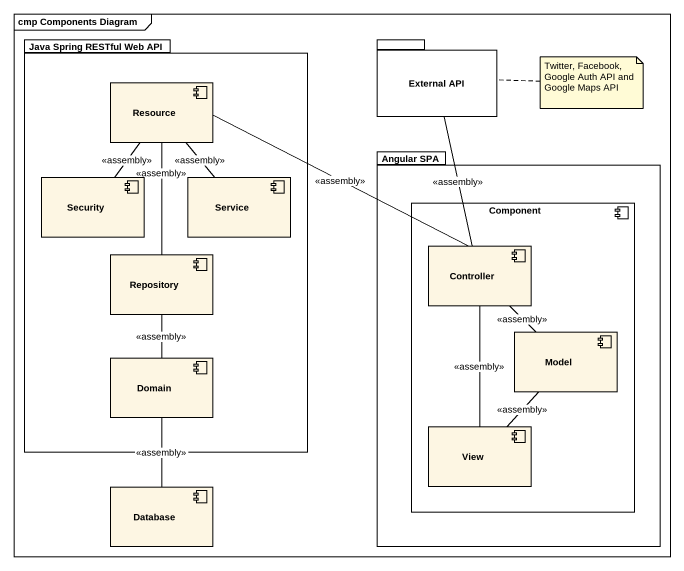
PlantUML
@startuml
mainframe cmp Components Diagram
package "Java Spring RESTful Web API" as Java_Spring_RESTful_Web_API {
  component Resource
  component Security
  component Service
  component Repository
  component Domain
}
package "External API" as External_API {
}
package "Angular SPA" as Angular_SPA {
  component "Component" as Component_ {
    component Controller
    component Model
    component View
  }
}
component "Database" as Database_
Resource -- Service : <<assembly>>
Resource -- Repository : <<assembly>>
Security -up- Resource : <<assembly>>
Repository -- Domain : <<assembly>>
Controller -up- External_API : <<assembly>>
Controller -left- Resource : <<assembly>>
Controller -- Model : <<assembly>>
Domain -- Database_ : <<assembly>>
View -up- Controller : <<assembly>>
View -up- Model : <<assembly>>
note right of External_API : Twitter, Facebook, Google Auth API and Google Maps API
@enduml
